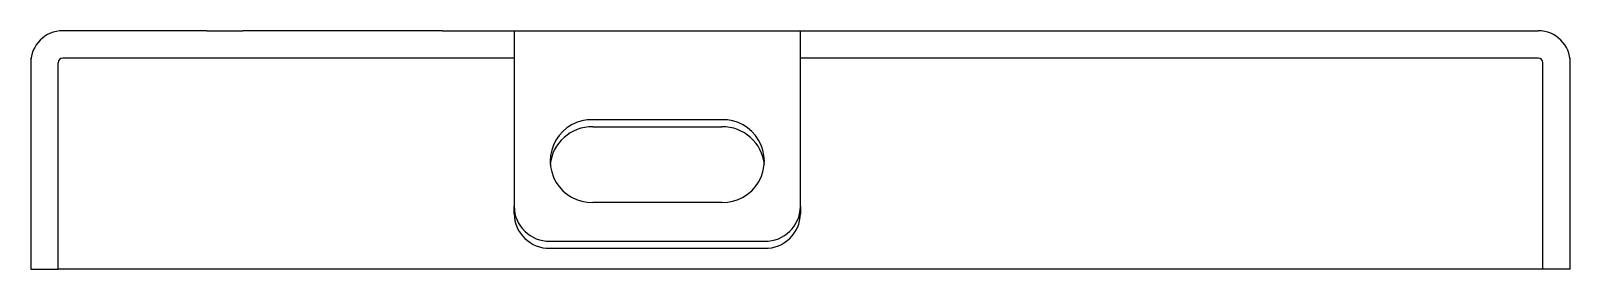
# Model space of a CAD drawing. Header units: inches. Extents: x -1.09 to 1.59, y -0.42 to 0.
import ezdxf

# ---------------------------------------------------------------- set-up
doc = ezdxf.new("R2010")
doc.units = ezdxf.units.IN
doc.header["$LTSCALE"] = 0.5
doc.header["$MEASUREMENT"] = 0
doc.layers.add('WallMount Bracket', color=190, linetype='CONTINUOUS')

msp = doc.modelspace()

# ---------------------------------------------------------------- linework, layer by layer
at = {"layer": 'WallMount Bracket', "color": 0, "linetype": 'Continuous', "transparency": 16777216}
for p, q in [((-0.7862, 0), (-1.0379, 0)), ((-0.7862, 0), (-0.7237, 0)), ((-0.6925, 0), (-0.7237, 0)), ((-0.375, 0), (-0.6925, 0)), ((-0.375, 0), (1.538, 0)), ((-0.25, 0), (-0.25, -0.3071)), ((0.25, -0.3071), (0.25, 0)), ((-1.0938, -0.0478), (-1.0932, -0.0478)), ((-1.0938, -0.0478), (-1.0938, -0.0558)), ((-0.25, -0.0478), (-1.0379, -0.0478)), ((1.538, -0.0478), (0.25, -0.0478)), ((1.5938, -0.0478), (1.5932, -0.0478)), ((1.5938, -0.0558), (1.5938, -0.0478)), ((-1.0938, -0.0558), (-1.0938, -0.4164)), ((-1.0459, -0.4164), (-1.0459, -0.0558)), ((1.546, -0.4164), (1.546, -0.0558)), ((1.5938, -0.4164), (1.5938, -0.0558)), ((0.1128, -0.1553), (-0.1128, -0.1553)), ((-0.1128, -0.1677), (0.1128, -0.1677)), ((-0.25, -0.3195), (-0.25, -0.3071)), ((0.1128, -0.2997), (-0.1128, -0.2997)), ((0.25, -0.3071), (0.25, -0.3195)), ((-0.1875, -0.3675), (0.1875, -0.3675)), ((-0.1875, -0.3798), (0.1875, -0.3798)), ((-1.0938, -0.4164), (-1.0459, -0.4164)), ((1.546, -0.4164), (-1.0459, -0.4164)), ((1.5938, -0.4164), (1.546, -0.4164))]:
    msp.add_line(p, q, dxfattribs=at)
for centre, radius, start, end in [((-1.0379, -0.0558), 0.0558, 90, 180), ((1.538, -0.0558), 0.0558, 0, 90), ((-1.0379, -0.0558), 0.008, 90, 180), ((1.538, -0.0558), 0.008, 0, 90), ((-0.1147, -0.2275), 0.0722, 88.4464, 271.5536), ((0.1147, -0.2275), 0.0722, 268.4464, 91.5536), ((-0.1138, -0.2415), 0.0738, 89.1722, 173.9374), ((0.1139, -0.2414), 0.0737, 5.9892, 90.9012), ((-0.1885, -0.306), 0.0615, 181.0102, 270.9758), ((-0.1885, -0.3184), 0.0615, 181.0102, 270.9758), ((0.1885, -0.306), 0.0615, 269.0242, 358.9898), ((0.1885, -0.3184), 0.0615, 269.0242, 358.9898)]:
    msp.add_arc(centre, radius, start, end, dxfattribs=at)

doc.saveas('drawing.dxf')
